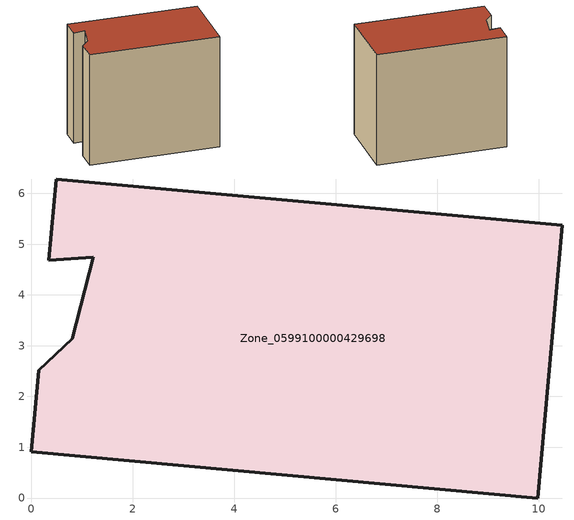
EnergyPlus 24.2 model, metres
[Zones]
Zone_0599100000429698
 floor ground (C_G): 0.15,2.52 0.81,3.14 1.22,4.75 0.34,4.69 0.49,6.29 10.46,5.38 9.97,0 0,0.91 z0
 wall outside (C_F): 9.97,0 10.46,5.38 0.49,6.29 0.34,4.69 1.22,4.75 0.81,3.14 0.15,2.52 0,0.91 9.97,0 z0:8.99
 roof outside (C_R): 0.81,3.14 0.15,2.52 0,0.91 9.97,0 10.46,5.38 0.49,6.29 0.34,4.69 1.22,4.75 z8.99
[BUILDING]
Pand.0599100000429698: North Axis=0; Terrain=City; Loads Convergence Tolerance Value=0.04; Temperature Convergence Tolerance Value=0.4; Solar Distribution=FullExterior; Maximum Number of Warmup Days=25; Minimum Number of Warmup Days=1
[Site:Location]
Rotterdam.The.Hague.AP_ZH_NLD Design_Conditions: Latitude=51.96; Longitude=4.45; Time Zone=1; Elevation=-4.5
[SITE:GROUNDTEMPERATURE:BUILDINGSURFACE]
18, 18, 18, 18, 18, 18, 18, 18, 18, 18, 18, 18
[MATERIAL] Thermal Absorptance=0.9; Solar Absorptance=0.7; Visible Absorptance=0.7
Name | Roughness | Thickness | Conductivity | Density | Specific Heat
G.TI.2006-2014 | MediumSmooth | 0.15 | 0.06 | 540 | 1210
F.TI.2006-2014 | Rough | 0.3 | 0.12 | 1920 | 840
R.TI.2006-2014 | MediumRough | 0.2 | 0.08 | 1500 | 1000
[CONSTRUCTION]
C_G: G.TI.2006-2014
C_F: F.TI.2006-2014
C_R: R.TI.2006-2014
[ZONE]
Zone_0599100000429698: Type=1; Multiplier=1; Ceiling Height=Autocalculate; Volume=Autocalculate; Floor Area=autocalculate; Part of Total Floor Area=Yes
[ZONEINFILTRATION:DESIGNFLOWRATE]
Infil_Zone_0599100000429698: Zone or ZoneList or Space or SpaceList=Zone_0599100000429698; Schedule=AlwaysOn; Design Flow Rate Calculation Method=Flow/Area; Flow Rate per Floor Area=0.0015; Constant Term Coefficient=1; Temperature Term Coefficient=0; Velocity Term Coefficient=0; Velocity Squared Term Coefficient=0
[HVACTEMPLATE:ZONE:IDEALLOADSAIRSYSTEM]
Zone_0599100000429698: Maximum Heating Supply Air Temperature=50; Minimum Cooling Supply Air Temperature=13; Maximum Heating Supply Air Humidity Ratio=0.0156; Minimum Cooling Supply Air Humidity Ratio=0.0077; Heating Limit=NoLimit; Cooling Limit=NoLimit; Dehumidification Control Type=ConstantSensibleHeatRatio; Cooling Sensible Heat Ratio=0.7; Dehumidification Setpoint=60; Humidification Control Type=None; Humidification Setpoint=30; Outdoor Air Method=None; Outdoor Air Flow Rate per Person=0.00944; Outdoor Air Flow Rate per Zone Floor Area=0; Outdoor Air Flow Rate per Zone=0; Demand Controlled Ventilation Type=None; Outdoor Air Economizer Type=NoEconomizer; Heat Recovery Type=None; Sensible Heat Recovery Effectiveness=0.7; Latent Heat Recovery Effectiveness=0.65
[ZONECONTROL:THERMOSTAT]
ThermostatControl_Zone_0599100000429698: Zone or ZoneList=Zone_0599100000429698; Control Type Schedule=DualSetpointControlType; Control 1=Thermostat_Zone_0599100000429698; Temperature Difference Between Cutout And Setpoint=0
[THERMOSTATSETPOINT:DUALSETPOINT]
Thermostat_Zone_0599100000429698: Heating Setpoint Temperature Schedule=HeatingSetpoint_Zone_0599100000429698; Cooling Setpoint Temperature Schedule=CoolingSetpoint_Zone_0599100000429698
[SCHEDULE:COMPACT]
HeatingSetpoint_Zone_0599100000429698: Through: 12/31, For: AllDays, Until: 24:00, 21
CoolingSetpoint_Zone_0599100000429698: Through: 12/31, For: AllDays, Until: 24:00, 24
DualSetpointControlType: Through: 12/31, For: AllDays, Until: 24:00, 4
AlwaysOn: Through: 12/31, For: AllDays, Until: 24:00, 1
